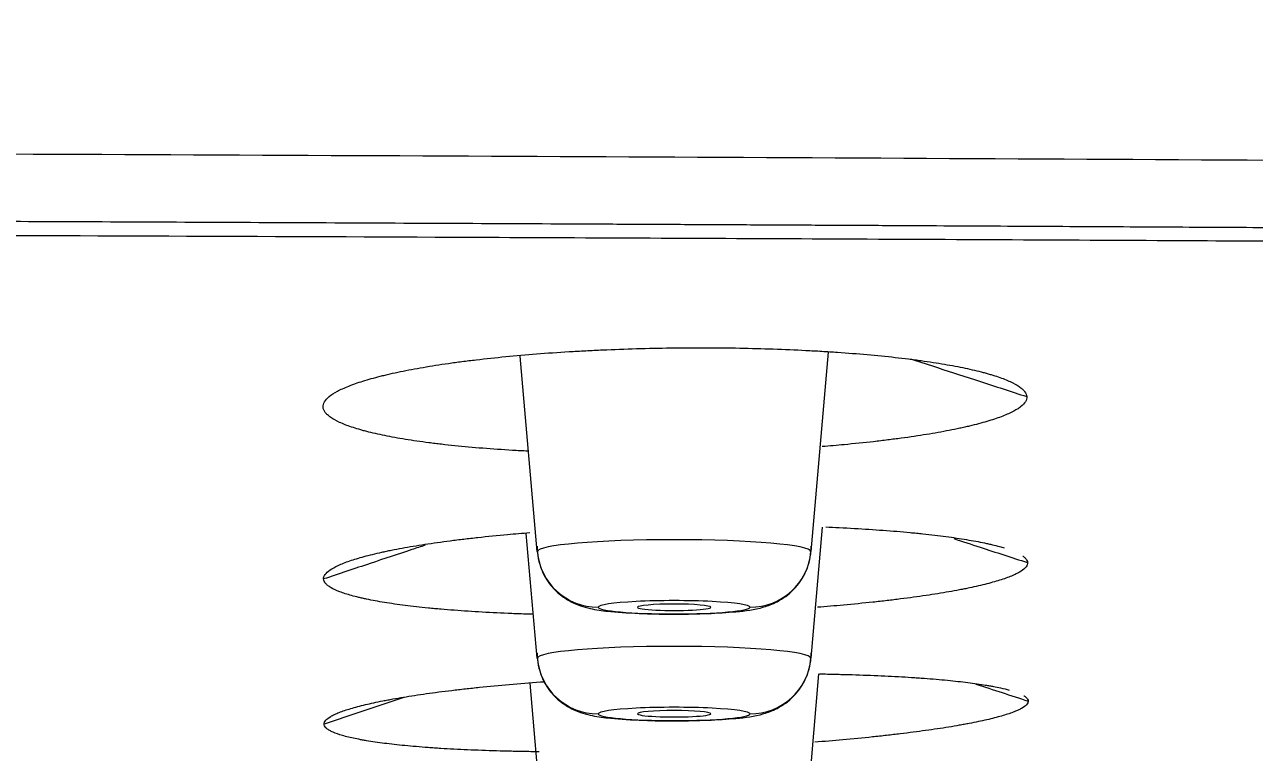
# Model space of a CAD drawing. Header units: millimetres. Extents: x 2433 to 4809, y -10272 to -6912.
# Drawn here: x 3253.39 to 3273.48, y -8007.28 to -7995.39 of the extents above; entities that cross this region are included whole.
import ezdxf

# ---------------------------------------------------------------- set-up
doc = ezdxf.new("R2010")
doc.units = ezdxf.units.MM
doc.layers.add('DIM', color=3, linetype='Continuous', lineweight=13)
doc.styles.add('ARIAL', font='arial.ttf')
doc.dimstyles.get("Standard").update_dxf_attribs({"dimtxt": 15, "dimasz": 15, "dimexe": 0.18, "dimexo": 0.0625, "dimgap": 4, "dimtad": 0, "dimtih": 1, "dimtoh": 1, "dimdec": 1, "dimdsep": 46, "dimtxsty": 'ARIAL', "dimcen": 0, "dimclrd": 3, "dimclre": 3, "dimclrt": 3, "dimadec": 0, "dimazin": 0, "dimtfac": 1, "dimtdec": 1, "dimtofl": 0, "dimtmove": 0, "dimatfit": 3, "dimfxl": 1, "dimtolj": 1, "dimtzin": 0, "dimarcsym": 0})

# ---------------------------------------------------------------- blocks, each defined once
blk = doc.blocks.new('*D42')
at = {"layer": 'Defpoints', "color": 0, "transparency": 16777216}
for p in [(3059.213, -8001.692), (3328.879, -8001.779), (3328.879, -8072.058)]:
    blk.add_point(p, dxfattribs=at)
at = {"layer": 'DIM', "color": 3, "lineweight": -2, "transparency": 16777216}
for p, q in [((3059.213, -8001.755), (3059.213, -8072.238)), ((3328.879, -8001.842), (3328.879, -8072.238)), ((3077.213, -8072.058), (3310.879, -8072.058)), ((3328.879, -8072.058), (3357.395, -8072.058))]:
    blk.add_line(p, q, dxfattribs=at)
at = {"layer": 'DIM', "color": 3, "transparency": 16777216}
for points in [[(3077.213, -8069.058), (3077.213, -8075.058), (3059.213, -8072.058)], [(3310.879, -8069.058), (3310.879, -8075.058), (3328.879, -8072.058)]]:
    blk.add_solid(points, dxfattribs=at)
at = {"layer": 'DIM', "color": 3, "transparency": 16777216, "insert": (3382.403, -8072.058), "char_height": 18, "attachment_point": 5, "style": 'ARIAL'}
blk.add_mtext('\\A1;270', dxfattribs=at)
blk = doc.blocks.new('*D43')
at = {"layer": 'Defpoints', "color": 0, "transparency": 16777216}
for p in [(3193.999, -7897.186), (3599.118, -9941.356), (3679.627, -9941.356)]:
    blk.add_point(p, dxfattribs=at)
at = {"layer": 'DIM', "color": 3, "lineweight": -2, "transparency": 16777216}
for p, q in [((3194.062, -7897.186), (3679.807, -7897.186)), ((3679.627, -7915.186), (3679.627, -8902.472)), ((3679.627, -9923.356), (3679.627, -8936.071)), ((3599.18, -9941.356), (3679.807, -9941.356))]:
    blk.add_line(p, q, dxfattribs=at)
at = {"layer": 'DIM', "color": 3, "transparency": 16777216}
for points in [[(3676.627, -7915.186), (3682.627, -7915.186), (3679.627, -7897.186)], [(3676.627, -9923.356), (3682.627, -9923.356), (3679.627, -9941.356)]]:
    blk.add_solid(points, dxfattribs=at)
at = {"layer": 'DIM', "color": 3, "transparency": 16777216, "insert": (3679.627, -8919.271), "char_height": 18, "attachment_point": 5, "style": 'ARIAL'}
blk.add_mtext('\\A1;(2280)', dxfattribs=at)

msp = doc.modelspace()

# ---------------------------------------------------------------- linework, layer by layer
at = {"linetype": 'Continuous', "lineweight": 18}
for p, q in [((3261.763, -8003.998), (3261.483, -8000.802)), ((3266.236, -8003.998), (3266.522, -8000.738)), ((3266.236, -8005.741), (3266.424, -8003.597)), ((3261.763, -8005.741), (3261.584, -8003.702)), ((3266.236, -8007.484), (3266.366, -8005.997)), ((3261.763, -8007.484), (3261.646, -8006.149))]:
    msp.add_line(p, q, dxfattribs=at)
at = {"linetype": 'Continuous', "lineweight": 13}
for centre, major_axis, ratio, start_param, end_param in [((3263.999, -8003.998), (-2.236, 0), 0.087156, 3.141593, 6.283185), ((3262.759, -8003.911), (1, 0), 0.996195, 3.228859, 4.712389), ((3265.239, -8003.911), (-1, 0), 0.996195, 1.570796, 3.054326), ((3263.999, -8004.907), (1.24, 0), 0.087156, 0, 3.141593), ((3263.999, -8004.907), (1.24, 0), 0.087156, 3.141593, 6.283185), ((3263.999, -8005.741), (-2.236, 0), 0.087156, 3.141593, 6.283185), ((3262.759, -8005.654), (1, 0), 0.996195, 3.228859, 4.712389), ((3265.239, -8005.654), (-1, 0), 0.996195, 1.570796, 3.054326), ((3263.999, -8006.65), (1.24, 0), 0.087156, 0, 3.141593), ((3263.999, -8006.65), (1.24, 0), 0.087156, 3.141593, 6.283185)]:
    msp.add_ellipse(centre, major_axis=major_axis, ratio=ratio, start_param=start_param, end_param=end_param, dxfattribs=at)
at = {"linetype": 'Continuous', "lineweight": 18}
for centre, start_param, end_param in [((3263.999, -8004.907), 3.141593, 6.283185), ((3263.999, -8004.907), 0, 3.141593), ((3263.999, -8006.647), 3.141593, 6.283185), ((3263.999, -8006.647), 0, 3.141593)]:
    msp.add_ellipse(centre, major_axis=(-0.6, 0), ratio=0.087156, start_param=start_param, end_param=end_param, dxfattribs=at)
at = {"linetype": 'Continuous', "lineweight": 13}
for points, knots in [([(3098.068, -7997.718), (3100.061, -7997.706), (3102.054, -7997.691), (3106.041, -7997.665), (3108.035, -7997.652), (3114.018, -7997.616), (3118.008, -7997.593), (3129.983, -7997.531), (3137.971, -7997.496), (3153.953, -7997.439), (3161.946, -7997.418), (3177.941, -7997.389), (3185.941, -7997.381), (3201.937, -7997.38), (3209.935, -7997.386), (3225.928, -7997.411), (3233.925, -7997.431), (3249.91, -7997.484), (3257.898, -7997.518), (3269.871, -7997.578), (3273.861, -7997.6), (3279.845, -7997.635), (3281.839, -7997.647), (3285.826, -7997.673), (3287.82, -7997.687), (3289.813, -7997.699)], [0, 0, 0, 0, 0.03125, 0.03125, 0.0625, 0.0625, 0.125, 0.125, 0.25, 0.25, 0.375, 0.375, 0.5, 0.5, 0.625, 0.625, 0.75, 0.75, 0.875, 0.875, 0.9375, 0.9375, 0.96875, 0.96875, 1, 1, 1, 1]), ([(3289.738, -7998.806), (3289.731, -7998.806), (3289.711, -7998.806), (3289.669, -7998.806), (3289.607, -7998.805), (3289.524, -7998.805), (3289.421, -7998.804), (3289.297, -7998.803), (3289.153, -7998.802), (3288.987, -7998.801), (3288.802, -7998.8), (3288.596, -7998.798), (3288.369, -7998.797), (3288.121, -7998.795), (3287.853, -7998.794), (3287.565, -7998.792), (3287.256, -7998.79), (3286.926, -7998.787), (3286.576, -7998.785), (3286.205, -7998.783), (3285.813, -7998.78), (3285.401, -7998.777), (3284.968, -7998.775), (3284.515, -7998.772), (3284.041, -7998.769), (3283.547, -7998.765), (3283.031, -7998.762), (3282.496, -7998.759), (3281.939, -7998.755), (3281.363, -7998.752), (3280.765, -7998.748), (3280.147, -7998.744), (3279.508, -7998.74), (3278.849, -7998.736), (3278.169, -7998.732), (3277.468, -7998.728), (3276.747, -7998.724), (3276.005, -7998.719), (3275.242, -7998.715), (3274.459, -7998.711), (3273.655, -7998.706), (3272.831, -7998.701), (3271.986, -7998.697), (3271.12, -7998.692), (3270.234, -7998.687), (3269.327, -7998.682), (3268.399, -7998.677), (3267.451, -7998.672), (3266.482, -7998.667), (3265.492, -7998.662), (3264.482, -7998.657), (3263.451, -7998.652), (3261.251, -7998.641), (3257.958, -7998.626), (3253.646, -7998.607), (3249.541, -7998.59), (3245.643, -7998.575), (3239.535, -7998.554), (3230.871, -7998.528), (3219.302, -7998.503), (3206.899, -7998.487), (3193.878, -7998.482), (3180.837, -7998.49), (3168.372, -7998.509), (3156.866, -7998.536), (3148.365, -7998.563), (3142.253, -7998.586), (3137.91, -7998.603), (3132.674, -7998.626), (3128.418, -7998.646), (3125.451, -7998.661), (3124.082, -7998.668), (3122.748, -7998.675), (3121.449, -7998.682), (3120.185, -7998.688), (3118.957, -7998.695), (3117.764, -7998.702), (3116.606, -7998.708), (3115.484, -7998.715), (3114.397, -7998.721), (3113.345, -7998.727), (3112.329, -7998.733), (3111.347, -7998.739), (3110.401, -7998.745), (3109.49, -7998.751), (3108.615, -7998.756), (3107.774, -7998.761), (3106.969, -7998.767), (3106.199, -7998.771), (3105.464, -7998.776), (3104.765, -7998.781), (3104.1, -7998.785), (3103.471, -7998.789), (3102.877, -7998.793), (3102.318, -7998.797), (3101.795, -7998.8), (3101.306, -7998.804), (3100.853, -7998.807), (3100.435, -7998.81), (3100.052, -7998.812), (3099.704, -7998.815), (3099.391, -7998.817), (3099.114, -7998.819), (3098.872, -7998.82), (3098.665, -7998.822), (3098.493, -7998.823), (3098.356, -7998.824), (3098.254, -7998.825), (3098.188, -7998.825), (3098.155, -7998.826), (3098.145, -7998.826)], [0, 0, 0, 0, 0.00011, 0.000328, 0.000653, 0.001086, 0.001627, 0.002275, 0.003031, 0.003894, 0.004865, 0.005944, 0.007131, 0.008425, 0.009827, 0.011336, 0.012953, 0.014678, 0.01651, 0.01845, 0.020497, 0.022652, 0.024915, 0.027286, 0.029764, 0.03235, 0.035043, 0.037844, 0.040753, 0.043769, 0.046893, 0.050125, 0.053464, 0.056911, 0.060465, 0.064127, 0.067897, 0.071775, 0.07576, 0.079853, 0.084053, 0.088361, 0.092777, 0.0973, 0.101931, 0.10667, 0.111516, 0.11647, 0.121531, 0.126701, 0.131977, 0.137362, 0.142854, 0.166443, 0.188951, 0.210378, 0.230724, 0.249989, 0.305985, 0.366316, 0.430982, 0.499982, 0.569953, 0.634944, 0.694953, 0.74998, 0.767983, 0.79065, 0.817983, 0.849981, 0.857318, 0.86447, 0.871439, 0.878224, 0.884825, 0.891243, 0.897476, 0.903525, 0.909391, 0.915072, 0.92057, 0.925883, 0.931013, 0.935959, 0.940721, 0.945299, 0.949693, 0.953903, 0.957929, 0.961772, 0.96543, 0.968905, 0.972196, 0.975302, 0.978225, 0.980964, 0.983519, 0.98589, 0.988078, 0.990081, 0.9919, 0.993536, 0.994988, 0.996256, 0.997339, 0.998239, 0.998955, 0.999487, 0.999836, 1, 1, 1, 1]), ([(3267.892, -8000.858), (3268.03, -8000.902), (3268.396, -8001.021), (3269.019, -8001.224), (3269.505, -8001.381), (3269.761, -8001.465)], [0, 0, 0, 0, 0.22091, 0.588012, 1, 1, 1, 1]), ([(3268.568, -8003.785), (3268.712, -8003.832), (3269.113, -8003.963), (3269.515, -8004.093), (3269.773, -8004.177)], [0, 0, 0, 0, 0.357103, 1, 1, 1, 1]), ([(3259.929, -8003.894), (3259.858, -8003.917), (3259.559, -8004.017), (3259.007, -8004.2), (3258.526, -8004.36), (3258.272, -8004.445)], [0, 0, 0, 0, 0.130077, 0.53982, 1, 1, 1, 1])]:
    msp.add_open_spline(points, degree=3, knots=knots, dxfattribs=at)
at = {"linetype": 'Continuous', "lineweight": 18}
for points, knots in [([(3098.25, -7999.029), (3098.255, -7999.029), (3098.269, -7999.029), (3098.293, -7999.028), (3098.323, -7999.028), (3098.359, -7999.028), (3098.403, -7999.028), (3098.452, -7999.027), (3098.508, -7999.027), (3098.571, -7999.026), (3098.64, -7999.026), (3098.716, -7999.025), (3098.798, -7999.025), (3098.887, -7999.024), (3098.982, -7999.024), (3099.084, -7999.023), (3099.192, -7999.022), (3099.307, -7999.021), (3099.428, -7999.021), (3099.556, -7999.02), (3099.69, -7999.019), (3099.831, -7999.018), (3099.979, -7999.017), (3100.133, -7999.016), (3100.293, -7999.015), (3100.46, -7999.014), (3100.633, -7999.013), (3100.813, -7999.012), (3101, -7999.011), (3101.193, -7999.01), (3101.392, -7999.009), (3101.598, -7999.008), (3101.811, -7999.006), (3102.03, -7999.005), (3102.255, -7999.004), (3102.487, -7999.002), (3102.726, -7999.001), (3102.971, -7999), (3103.223, -7998.998), (3103.481, -7998.996), (3103.745, -7998.995), (3104.016, -7998.993), (3104.294, -7998.992), (3104.578, -7998.99), (3104.869, -7998.988), (3105.166, -7998.987), (3105.47, -7998.985), (3105.78, -7998.983), (3106.097, -7998.981), (3106.42, -7998.979), (3106.75, -7998.978), (3107.086, -7998.976), (3107.429, -7998.974), (3107.778, -7998.972), (3108.134, -7998.97), (3108.496, -7998.968), (3108.865, -7998.966), (3109.24, -7998.963), (3109.622, -7998.961), (3110.011, -7998.959), (3110.405, -7998.957), (3110.807, -7998.955), (3111.215, -7998.953), (3111.629, -7998.95), (3112.05, -7998.948), (3112.478, -7998.946), (3112.912, -7998.943), (3113.353, -7998.941), (3113.8, -7998.939), (3114.253, -7998.936), (3114.713, -7998.934), (3115.18, -7998.931), (3115.653, -7998.929), (3116.133, -7998.926), (3116.619, -7998.924), (3117.112, -7998.921), (3117.611, -7998.919), (3118.117, -7998.916), (3118.63, -7998.914), (3119.148, -7998.911), (3119.674, -7998.909), (3120.206, -7998.906), (3120.744, -7998.903), (3121.289, -7998.901), (3121.841, -7998.898), (3122.399, -7998.895), (3122.964, -7998.893), (3123.535, -7998.89), (3124.112, -7998.887), (3124.697, -7998.885), (3125.287, -7998.882), (3125.885, -7998.879), (3126.488, -7998.876), (3127.099, -7998.874), (3127.716, -7998.871), (3128.339, -7998.868), (3128.969, -7998.865), (3129.606, -7998.863), (3130.249, -7998.86), (3130.898, -7998.857), (3131.554, -7998.854), (3132.217, -7998.852), (3132.886, -7998.849), (3133.562, -7998.846), (3134.244, -7998.844), (3134.933, -7998.841), (3135.628, -7998.838), (3136.33, -7998.835), (3137.039, -7998.833), (3137.754, -7998.83), (3138.475, -7998.827), (3139.203, -7998.825), (3139.938, -7998.822), (3140.679, -7998.819), (3141.427, -7998.817), (3142.181, -7998.814), (3142.942, -7998.811), (3143.709, -7998.809), (3144.483, -7998.806), (3145.264, -7998.803), (3149.2, -7998.791), (3156.18, -7998.771), (3166.091, -7998.748), (3175.669, -7998.733), (3184.914, -7998.724), (3194.759, -7998.72), (3205.449, -7998.723), (3217.225, -7998.735), (3229.395, -7998.757), (3240.926, -7998.787), (3251.493, -7998.823), (3259.753, -7998.855), (3266.67, -7998.886), (3271.953, -7998.912), (3276.19, -7998.934), (3279.343, -7998.951), (3281.9, -7998.965), (3283.906, -7998.977), (3285.339, -7998.985), (3286.198, -7998.99), (3286.923, -7998.994), (3287.481, -7998.998), (3287.838, -7999), (3288.096, -7999.001), (3288.255, -7999.002), (3288.349, -7999.003), (3288.412, -7999.003), (3288.477, -7999.004), (3288.54, -7999.004), (3288.604, -7999.004), (3288.666, -7999.005), (3288.728, -7999.005), (3288.79, -7999.005), (3288.851, -7999.006), (3288.911, -7999.006), (3288.97, -7999.006), (3289.029, -7999.007), (3289.088, -7999.007), (3289.145, -7999.007), (3289.202, -7999.008), (3289.259, -7999.008), (3289.314, -7999.008), (3289.37, -7999.008), (3289.424, -7999.009), (3289.478, -7999.009), (3289.531, -7999.009), (3289.584, -7999.009), (3289.619, -7999.009), (3289.636, -7999.009)], [0, 0, 0, 0, 0.00009, 0.000214, 0.000373, 0.000565, 0.000792, 0.001052, 0.001347, 0.001676, 0.002038, 0.002435, 0.002866, 0.003331, 0.003831, 0.004364, 0.004931, 0.005533, 0.006168, 0.006838, 0.007542, 0.008279, 0.009051, 0.009857, 0.010697, 0.011572, 0.01248, 0.013422, 0.014398, 0.015409, 0.016453, 0.017532, 0.018645, 0.019791, 0.020972, 0.022187, 0.023436, 0.024719, 0.026036, 0.027387, 0.028773, 0.030192, 0.031646, 0.033133, 0.034655, 0.03621, 0.0378, 0.039424, 0.041082, 0.042774, 0.0445, 0.04626, 0.048054, 0.049882, 0.051745, 0.053641, 0.055572, 0.057536, 0.059535, 0.061568, 0.063634, 0.065735, 0.06787, 0.070039, 0.072242, 0.074479, 0.076751, 0.079056, 0.081395, 0.083769, 0.086176, 0.088618, 0.091093, 0.093603, 0.096147, 0.098725, 0.101337, 0.103983, 0.106663, 0.109377, 0.112125, 0.114907, 0.117724, 0.120574, 0.123459, 0.126377, 0.12933, 0.132317, 0.135337, 0.138392, 0.141481, 0.144604, 0.147761, 0.150952, 0.154177, 0.157437, 0.16073, 0.164057, 0.167419, 0.170814, 0.174244, 0.177708, 0.181205, 0.184737, 0.188303, 0.191903, 0.195537, 0.199205, 0.202907, 0.206644, 0.210414, 0.214218, 0.218057, 0.221929, 0.225836, 0.229776, 0.233751, 0.23776, 0.241803, 0.24588, 0.249991, 0.303491, 0.355239, 0.405237, 0.453486, 0.499984, 0.559382, 0.620846, 0.684379, 0.749981, 0.801489, 0.849982, 0.879494, 0.909989, 0.932861, 0.945993, 0.959494, 0.972996, 0.977496, 0.981997, 0.986498, 0.988888, 0.990758, 0.992108, 0.992938, 0.993249, 0.99359, 0.993928, 0.994262, 0.994594, 0.994922, 0.995247, 0.995568, 0.995886, 0.996201, 0.996513, 0.996822, 0.997127, 0.997429, 0.997728, 0.998023, 0.998315, 0.998604, 0.99889, 0.999172, 0.999451, 0.999727, 1, 1, 1, 1]), ([(3258.264, -8001.637), (3258.262, -8001.608), (3258.27, -8001.579), (3258.304, -8001.522), (3258.356, -8001.464), (3258.444, -8001.407), (3258.551, -8001.349), (3258.612, -8001.321), (3258.752, -8001.265), (3258.83, -8001.238), (3259.002, -8001.184), (3259.096, -8001.158), (3259.224, -8001.126), (3259.25, -8001.119), (3259.303, -8001.106), (3259.33, -8001.1), (3259.413, -8001.081), (3259.47, -8001.069), (3259.646, -8001.032), (3259.77, -8001.009), (3260.032, -8000.964), (3260.169, -8000.942), (3260.385, -8000.911), (3260.458, -8000.901), (3260.571, -8000.887), (3260.609, -8000.882), (3260.686, -8000.872), (3260.725, -8000.868), (3260.921, -8000.845), (3261.082, -8000.827), (3261.412, -8000.795), (3261.58, -8000.78), (3261.925, -8000.753), (3262.101, -8000.741), (3262.327, -8000.727), (3262.372, -8000.724), (3262.463, -8000.719), (3262.509, -8000.717), (3262.646, -8000.709), (3262.738, -8000.705), (3263.014, -8000.693), (3263.199, -8000.686), (3263.571, -8000.675), (3263.758, -8000.671), (3264.04, -8000.667), (3264.134, -8000.666), (3264.276, -8000.666), (3264.323, -8000.666), (3264.418, -8000.665), (3264.465, -8000.665), (3264.701, -8000.666), (3264.888, -8000.668), (3265.257, -8000.675), (3265.439, -8000.68), (3265.799, -8000.692), (3265.977, -8000.7), (3266.197, -8000.711), (3266.241, -8000.714), (3266.328, -8000.718), (3266.458, -8000.726), (3266.585, -8000.734), (3266.835, -8000.751), (3266.997, -8000.764), (3267.311, -8000.792), (3267.464, -8000.807), (3267.684, -8000.832), (3267.756, -8000.84), (3267.863, -8000.853), (3267.898, -8000.858), (3267.967, -8000.867), (3268.002, -8000.872), (3268.17, -8000.895), (3268.297, -8000.915), (3268.536, -8000.956), (3268.761, -8000.999), (3268.957, -8001.045), (3269.071, -8001.075), (3269.093, -8001.081), (3269.136, -8001.093), (3269.199, -8001.112), (3269.258, -8001.13), (3269.368, -8001.168), (3269.433, -8001.194), (3269.547, -8001.246), (3269.595, -8001.272), (3269.654, -8001.313), (3269.672, -8001.326), (3269.703, -8001.354), (3269.716, -8001.368), (3269.747, -8001.409), (3269.759, -8001.437), (3269.761, -8001.465)], [0, 0, 0, 0, 0.03125, 0.03125, 0.0625, 0.09375, 0.09375, 0.125, 0.125, 0.15625, 0.15625, 0.1875, 0.1875, 0.195312, 0.195312, 0.203125, 0.203125, 0.21875, 0.21875, 0.25, 0.25, 0.28125, 0.28125, 0.296875, 0.296875, 0.304687, 0.304687, 0.3125, 0.3125, 0.34375, 0.34375, 0.375, 0.375, 0.40625, 0.40625, 0.414062, 0.414062, 0.421875, 0.421875, 0.4375, 0.4375, 0.46875, 0.46875, 0.5, 0.5, 0.515625, 0.515625, 0.523437, 0.523437, 0.53125, 0.53125, 0.5625, 0.5625, 0.59375, 0.59375, 0.625, 0.625, 0.632813, 0.632813, 0.640625, 0.65625, 0.65625, 0.6875, 0.6875, 0.71875, 0.71875, 0.734375, 0.734375, 0.742188, 0.742188, 0.75, 0.75, 0.78125, 0.78125, 0.8125, 0.84375, 0.84375, 0.851563, 0.851563, 0.859375, 0.875, 0.875, 0.90625, 0.90625, 0.9375, 0.9375, 0.953125, 0.953125, 0.96875, 0.96875, 1, 1, 1, 1]), ([(3261.605, -8002.357), (3261.522, -8002.352), (3261.44, -8002.348), (3261.192, -8002.333), (3261.03, -8002.322), (3260.716, -8002.297), (3260.563, -8002.283), (3260.342, -8002.26), (3260.27, -8002.253), (3260.164, -8002.24), (3260.128, -8002.236), (3260.059, -8002.228), (3260.025, -8002.223), (3259.856, -8002.202), (3259.729, -8002.183), (3259.489, -8002.144), (3259.377, -8002.124), (3259.166, -8002.081), (3259.068, -8002.058), (3258.954, -8002.029), (3258.932, -8002.023), (3258.889, -8002.011), (3258.825, -8001.993), (3258.767, -8001.975), (3258.656, -8001.938), (3258.591, -8001.912), (3258.478, -8001.86), (3258.43, -8001.833), (3258.381, -8001.799), (3258.371, -8001.793), (3258.354, -8001.779), (3258.346, -8001.772), (3258.323, -8001.751), (3258.31, -8001.737), (3258.278, -8001.694), (3258.266, -8001.666), (3258.264, -8001.637)], [0, 0, 0, 0, 0.042354, 0.042354, 0.129413, 0.129413, 0.216471, 0.216471, 0.260001, 0.260001, 0.281766, 0.281766, 0.30353, 0.30353, 0.390589, 0.390589, 0.477648, 0.477648, 0.564706, 0.564706, 0.586471, 0.586471, 0.608236, 0.651765, 0.651765, 0.738824, 0.738824, 0.825883, 0.825883, 0.847647, 0.847647, 0.869412, 0.869412, 0.912941, 0.912941, 1, 1, 1, 1]), ([(3269.761, -8001.465), (3269.764, -8001.493), (3269.756, -8001.521), (3269.722, -8001.576), (3269.696, -8001.604), (3269.643, -8001.645), (3269.624, -8001.659), (3269.579, -8001.686), (3269.555, -8001.7), (3269.475, -8001.741), (3269.413, -8001.768), (3269.273, -8001.821), (3269.195, -8001.846), (3269.023, -8001.897), (3268.928, -8001.922), (3268.8, -8001.952), (3268.774, -8001.959), (3268.721, -8001.971), (3268.693, -8001.977), (3268.61, -8001.995), (3268.553, -8002.006), (3268.377, -8002.041), (3268.253, -8002.063), (3267.992, -8002.105), (3267.855, -8002.126), (3267.639, -8002.155), (3267.565, -8002.164), (3267.452, -8002.178), (3267.414, -8002.183), (3267.337, -8002.192), (3267.298, -8002.197), (3267.102, -8002.219), (3266.942, -8002.235), (3266.66, -8002.262), (3266.541, -8002.272), (3266.419, -8002.282)], [0, 0, 0, 0, 0.085379, 0.085379, 0.170758, 0.170758, 0.213447, 0.213447, 0.256137, 0.256137, 0.341515, 0.341515, 0.426894, 0.426894, 0.512273, 0.512273, 0.533618, 0.533618, 0.554963, 0.554963, 0.597652, 0.597652, 0.683031, 0.683031, 0.76841, 0.76841, 0.811099, 0.811099, 0.832444, 0.832444, 0.853789, 0.853789, 0.939167, 0.939167, 1, 1, 1, 1]), ([(3266.48, -8003.595), (3266.553, -8003.598), (3266.626, -8003.602), (3266.865, -8003.613), (3267.026, -8003.622), (3267.339, -8003.643), (3267.491, -8003.654), (3267.711, -8003.672), (3267.783, -8003.679), (3267.889, -8003.689), (3267.924, -8003.692), (3267.993, -8003.699), (3268.027, -8003.702), (3268.195, -8003.72), (3268.322, -8003.735), (3268.56, -8003.767), (3268.672, -8003.784), (3268.882, -8003.819), (3268.979, -8003.837), (3269.092, -8003.861), (3269.114, -8003.866), (3269.157, -8003.876), (3269.22, -8003.89), (3269.278, -8003.905), (3269.342, -8003.923), (3269.368, -8003.93), (3269.393, -8003.938)], [0, 0, 0, 0, 0.055317, 0.055317, 0.183366, 0.183366, 0.311415, 0.311415, 0.37544, 0.37544, 0.407452, 0.407452, 0.439465, 0.439465, 0.567514, 0.567514, 0.695563, 0.695563, 0.823612, 0.823612, 0.855624, 0.855624, 0.887637, 0.951661, 0.951661, 1, 1, 1, 1]), ([(3258.272, -8004.445), (3258.271, -8004.42), (3258.279, -8004.396), (3258.315, -8004.347), (3258.342, -8004.322), (3258.413, -8004.272), (3258.458, -8004.248), (3258.567, -8004.198), (3258.629, -8004.173), (3258.771, -8004.125), (3258.849, -8004.101), (3259.023, -8004.054), (3259.118, -8004.031), (3259.247, -8004.002), (3259.273, -8003.997), (3259.327, -8003.985), (3259.354, -8003.979), (3259.438, -8003.963), (3259.495, -8003.952), (3259.672, -8003.919), (3259.797, -8003.898), (3260.059, -8003.858), (3260.197, -8003.838), (3260.414, -8003.81), (3260.488, -8003.801), (3260.601, -8003.788), (3260.639, -8003.783), (3260.716, -8003.774), (3260.755, -8003.77), (3260.952, -8003.749), (3261.113, -8003.732), (3261.397, -8003.707), (3261.518, -8003.696), (3261.641, -8003.686)], [0, 0, 0, 0, 0.085321, 0.085321, 0.170641, 0.170641, 0.255962, 0.255962, 0.341282, 0.341282, 0.426603, 0.426603, 0.511924, 0.511924, 0.533254, 0.533254, 0.554584, 0.554584, 0.597244, 0.597244, 0.682565, 0.682565, 0.767885, 0.767885, 0.810546, 0.810546, 0.831876, 0.831876, 0.853206, 0.853206, 0.938527, 0.938527, 1, 1, 1, 1]), ([(3261.759, -8003.911), (3261.761, -8004.049), (3261.805, -8004.273), (3261.969, -8004.548), (3262.156, -8004.726), (3262.344, -8004.837), (3262.517, -8004.901), (3262.713, -8004.948), (3262.993, -8004.985), (3263.45, -8005.011), (3263.852, -8005.022), (3264.029, -8005.019), (3264.038, -8005.019)], [0, 0, 0, 0, 0.122527, 0.215408, 0.294634, 0.364592, 0.427727, 0.496738, 0.634659, 0.831916, 0.991471, 1, 1, 1, 1]), ([(3264.038, -8005.019), (3264.216, -8005.018), (3264.561, -8005.013), (3265.065, -8004.978), (3265.354, -8004.946), (3265.702, -8004.822), (3265.964, -8004.633), (3266.164, -8004.344), (3266.233, -8004.087), (3266.239, -8003.939), (3266.239, -8003.911)], [0, 0, 0, 0, 0.162675, 0.337768, 0.550867, 0.638384, 0.752048, 0.857541, 0.972916, 1, 1, 1, 1]), ([(3269.773, -8004.177), (3269.775, -8004.2), (3269.766, -8004.224), (3269.731, -8004.27), (3269.704, -8004.294), (3269.65, -8004.329), (3269.63, -8004.341), (3269.596, -8004.358), (3269.584, -8004.364), (3269.559, -8004.376), (3269.546, -8004.382), (3269.478, -8004.411), (3269.416, -8004.434), (3269.274, -8004.48), (3269.195, -8004.502), (3269.021, -8004.547), (3268.926, -8004.569), (3268.797, -8004.596), (3268.77, -8004.602), (3268.717, -8004.613), (3268.689, -8004.618), (3268.605, -8004.634), (3268.548, -8004.644), (3268.371, -8004.676), (3268.246, -8004.696), (3267.983, -8004.735), (3267.845, -8004.753), (3267.628, -8004.781), (3267.555, -8004.79), (3267.441, -8004.803), (3267.403, -8004.807), (3267.326, -8004.816), (3267.287, -8004.82), (3267.09, -8004.841), (3266.929, -8004.857), (3266.625, -8004.885), (3266.484, -8004.897), (3266.34, -8004.908)], [0, 0, 0, 0, 0.084452, 0.084452, 0.168905, 0.168905, 0.211131, 0.211131, 0.232244, 0.232244, 0.253357, 0.253357, 0.337809, 0.337809, 0.422262, 0.422262, 0.506714, 0.506714, 0.527827, 0.527827, 0.54894, 0.54894, 0.591166, 0.591166, 0.675619, 0.675619, 0.760071, 0.760071, 0.802297, 0.802297, 0.82341, 0.82341, 0.844523, 0.844523, 0.928976, 0.928976, 1, 1, 1, 1]), ([(3269.699, -8004.072), (3269.7, -8004.073), (3269.701, -8004.074), (3269.717, -8004.086), (3269.73, -8004.097), (3269.761, -8004.131), (3269.772, -8004.154), (3269.773, -8004.177)], [0, 0, 0, 0, 0.021205, 0.021205, 0.34747, 0.34747, 1, 1, 1, 1]), ([(3261.693, -8005.022), (3261.662, -8005.021), (3261.545, -8005.018), (3261.431, -8005.014), (3261.181, -8005.004), (3261.02, -8004.996), (3260.706, -8004.978), (3260.555, -8004.968), (3260.334, -8004.951), (3260.262, -8004.945), (3260.156, -8004.936), (3260.121, -8004.933), (3260.052, -8004.927), (3259.881, -8004.91), (3259.723, -8004.892), (3259.484, -8004.862), (3259.372, -8004.846), (3259.163, -8004.812), (3259.065, -8004.794), (3258.952, -8004.77), (3258.93, -8004.765), (3258.887, -8004.755), (3258.824, -8004.741), (3258.766, -8004.726), (3258.657, -8004.695), (3258.592, -8004.675), (3258.48, -8004.632), (3258.433, -8004.61), (3258.384, -8004.581), (3258.375, -8004.575), (3258.358, -8004.564), (3258.35, -8004.558), (3258.328, -8004.541), (3258.315, -8004.529), (3258.284, -8004.493), (3258.273, -8004.469), (3258.272, -8004.445)], [0, 0, 0, 0, 0.015242, 0.058058, 0.058058, 0.143689, 0.143689, 0.22932, 0.22932, 0.272136, 0.272136, 0.293543, 0.293543, 0.314951, 0.400582, 0.400582, 0.486213, 0.486213, 0.571844, 0.571844, 0.593252, 0.593252, 0.61466, 0.657476, 0.657476, 0.743107, 0.743107, 0.828738, 0.828738, 0.850146, 0.850146, 0.871553, 0.871553, 0.914369, 0.914369, 1, 1, 1, 1]), ([(3261.759, -8005.654), (3261.761, -8005.792), (3261.805, -8006.016), (3261.969, -8006.291), (3262.156, -8006.469), (3262.344, -8006.58), (3262.517, -8006.644), (3262.713, -8006.691), (3262.993, -8006.728), (3263.45, -8006.755), (3263.852, -8006.765), (3264.029, -8006.762), (3264.038, -8006.762)], [0, 0, 0, 0, 0.122527, 0.215408, 0.294634, 0.364592, 0.427727, 0.496738, 0.634659, 0.831916, 0.991471, 1, 1, 1, 1]), ([(3264.038, -8006.762), (3264.216, -8006.761), (3264.561, -8006.756), (3265.065, -8006.721), (3265.354, -8006.689), (3265.702, -8006.565), (3265.964, -8006.376), (3266.164, -8006.087), (3266.233, -8005.831), (3266.239, -8005.683), (3266.239, -8005.654)], [0, 0, 0, 0, 0.162675, 0.337768, 0.550867, 0.638384, 0.752048, 0.857541, 0.972916, 1, 1, 1, 1]), ([(3266.372, -8005.995), (3266.405, -8005.996), (3266.525, -8005.998), (3266.642, -8006.001), (3266.891, -8006.007), (3267.052, -8006.013), (3267.365, -8006.025), (3267.516, -8006.032), (3267.736, -8006.044), (3267.808, -8006.048), (3267.913, -8006.055), (3267.948, -8006.057), (3268.017, -8006.062), (3268.051, -8006.065), (3268.219, -8006.077), (3268.345, -8006.088), (3268.582, -8006.111), (3268.805, -8006.136), (3268.999, -8006.163), (3269.111, -8006.182), (3269.133, -8006.186), (3269.176, -8006.193), (3269.238, -8006.204), (3269.296, -8006.216), (3269.384, -8006.235), (3269.431, -8006.247), (3269.475, -8006.259)], [0, 0, 0, 0, 0.023069, 0.082526, 0.082526, 0.201439, 0.201439, 0.320352, 0.320352, 0.379809, 0.379809, 0.409537, 0.409537, 0.439265, 0.439265, 0.558178, 0.558178, 0.677091, 0.796005, 0.796005, 0.825733, 0.825733, 0.855461, 0.914918, 0.914918, 1, 1, 1, 1]), ([(3258.28, -8006.816), (3258.28, -8006.796), (3258.289, -8006.775), (3258.326, -8006.733), (3258.353, -8006.712), (3258.408, -8006.68), (3258.429, -8006.669), (3258.475, -8006.648), (3258.5, -8006.637), (3258.582, -8006.604), (3258.645, -8006.583), (3258.788, -8006.54), (3258.867, -8006.519), (3259.042, -8006.478), (3259.137, -8006.457), (3259.267, -8006.431), (3259.294, -8006.426), (3259.348, -8006.416), (3259.375, -8006.411), (3259.459, -8006.396), (3259.517, -8006.386), (3259.695, -8006.356), (3259.82, -8006.337), (3260.084, -8006.3), (3260.222, -8006.282), (3260.439, -8006.256), (3260.514, -8006.247), (3260.627, -8006.235), (3260.666, -8006.231), (3260.743, -8006.222), (3260.782, -8006.218), (3260.979, -8006.198), (3261.141, -8006.182), (3261.472, -8006.153), (3261.641, -8006.139), (3261.831, -8006.125), (3261.847, -8006.124), (3261.863, -8006.123)], [0, 0, 0, 0, 0.082682, 0.082682, 0.165364, 0.165364, 0.206706, 0.206706, 0.248047, 0.248047, 0.330729, 0.330729, 0.413411, 0.413411, 0.496093, 0.496093, 0.516764, 0.516764, 0.537434, 0.537434, 0.578776, 0.578776, 0.661458, 0.661458, 0.74414, 0.74414, 0.785481, 0.785481, 0.806152, 0.806152, 0.826822, 0.826822, 0.909504, 0.909504, 0.992187, 0.992187, 1, 1, 1, 1]), ([(3269.784, -8006.44), (3269.784, -8006.46), (3269.775, -8006.48), (3269.738, -8006.52), (3269.711, -8006.541), (3269.656, -8006.571), (3269.635, -8006.582), (3269.6, -8006.597), (3269.588, -8006.602), (3269.563, -8006.613), (3269.55, -8006.618), (3269.481, -8006.644), (3269.418, -8006.664), (3269.275, -8006.705), (3269.195, -8006.726), (3269.02, -8006.766), (3268.924, -8006.786), (3268.794, -8006.811), (3268.768, -8006.816), (3268.713, -8006.826), (3268.686, -8006.831), (3268.602, -8006.846), (3268.544, -8006.856), (3268.366, -8006.885), (3268.241, -8006.904), (3267.977, -8006.94), (3267.839, -8006.958), (3267.621, -8006.984), (3267.547, -8006.993), (3267.433, -8007.006), (3267.395, -8007.01), (3267.317, -8007.018), (3267.278, -8007.022), (3267.081, -8007.043), (3266.92, -8007.059), (3266.605, -8007.087), (3266.453, -8007.1), (3266.297, -8007.112)], [0, 0, 0, 0, 0.084012, 0.084012, 0.168025, 0.168025, 0.210031, 0.210031, 0.231034, 0.231034, 0.252037, 0.252037, 0.33605, 0.33605, 0.420062, 0.420062, 0.504075, 0.504075, 0.525078, 0.525078, 0.546081, 0.546081, 0.588087, 0.588087, 0.672099, 0.672099, 0.756112, 0.756112, 0.798118, 0.798118, 0.819121, 0.819121, 0.840124, 0.840124, 0.924137, 0.924137, 1, 1, 1, 1]), ([(3269.712, -8006.352), (3269.714, -8006.352), (3269.715, -8006.353), (3269.73, -8006.363), (3269.743, -8006.372), (3269.772, -8006.401), (3269.783, -8006.42), (3269.784, -8006.44)], [0, 0, 0, 0, 0.023117, 0.023117, 0.348745, 0.348745, 1, 1, 1, 1]), ([(3261.793, -8007.268), (3261.769, -8007.268), (3261.746, -8007.268), (3261.679, -8007.267), (3261.55, -8007.265), (3261.423, -8007.263), (3261.174, -8007.257), (3261.013, -8007.252), (3260.7, -8007.241), (3260.549, -8007.234), (3260.329, -8007.223), (3260.257, -8007.219), (3260.151, -8007.212), (3260.116, -8007.21), (3260.048, -8007.205), (3260.014, -8007.203), (3259.846, -8007.19), (3259.72, -8007.18), (3259.482, -8007.157), (3259.37, -8007.144), (3259.162, -8007.117), (3259.064, -8007.103), (3258.952, -8007.084), (3258.93, -8007.081), (3258.888, -8007.073), (3258.825, -8007.061), (3258.767, -8007.049), (3258.659, -8007.025), (3258.595, -8007.008), (3258.484, -8006.972), (3258.437, -8006.954), (3258.389, -8006.931), (3258.38, -8006.926), (3258.363, -8006.916), (3258.355, -8006.912), (3258.333, -8006.897), (3258.321, -8006.887), (3258.291, -8006.857), (3258.281, -8006.837), (3258.28, -8006.816)], [0, 0, 0, 0, 0.011359, 0.011359, 0.032394, 0.074464, 0.074464, 0.158603, 0.158603, 0.242743, 0.242743, 0.284813, 0.284813, 0.305848, 0.305848, 0.326883, 0.326883, 0.411022, 0.411022, 0.495162, 0.495162, 0.579302, 0.579302, 0.600337, 0.600337, 0.621371, 0.663441, 0.663441, 0.747581, 0.747581, 0.831721, 0.831721, 0.852756, 0.852756, 0.87379, 0.87379, 0.91586, 0.91586, 1, 1, 1, 1])]:
    msp.add_open_spline(points, degree=3, knots=knots, dxfattribs=at)
at = {"linetype": 'Continuous', "lineweight": 13}
for points in [[(3268.929, -8006.162), (3269.214, -8006.255), (3269.499, -8006.347), (3269.784, -8006.44)], [(3259.582, -8006.383), (3259.148, -8006.527), (3258.714, -8006.672), (3258.28, -8006.816)]]:
    msp.add_open_spline(points, degree=3, dxfattribs=at)

# ---------------------------------------------------------------- dimensions: what is measured, and where the dimension line sits
at = {"layer": 'DIM', "color": 3}
dim = msp.add_linear_dim(base=(3679.627, -9941.356), p1=(3193.999, -7897.186), p2=(3599.118, -9941.356), angle=90, text='(2280)', dimstyle='Standard', override={"dimtxt": 18, "dimasz": 18, "dimgap": 5}, dxfattribs=at)
dim.commit()
dim.dimension.update_dxf_attribs({"geometry": '*D43', "text_midpoint": (3679.627, -8919.271)})
dim = msp.add_linear_dim(base=(3328.879, -8072.058), p1=(3059.213, -8001.692), p2=(3328.879, -8001.779), text='270', dimstyle='Standard', override={"dimtxt": 18, "dimasz": 18, "dimgap": 5}, dxfattribs=at)
dim.commit()
dim.dimension.update_dxf_attribs({"geometry": '*D42', "text_midpoint": (3382.403, -8072.058), "dimtype": 160})

doc.saveas('drawing.dxf')
